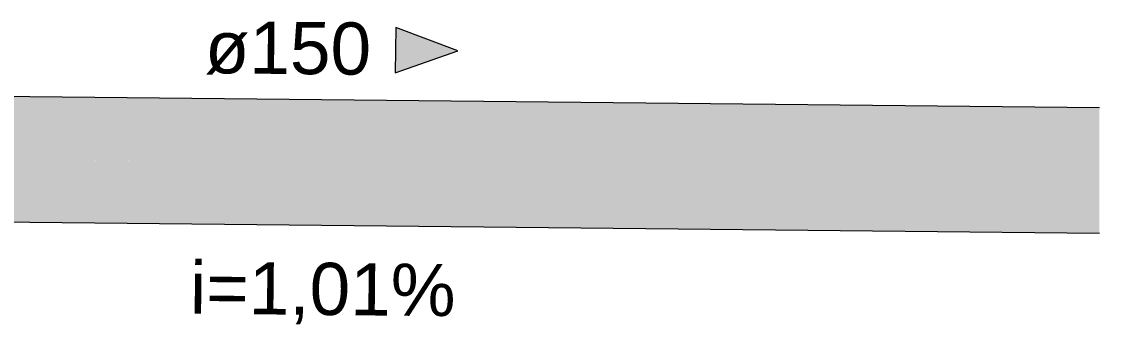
# Model space of a CAD drawing. Header units: metres. Extents: x 1.1 to 88.1, y -3.7 to 23.8.
# Drawn here: x 55.706 to 56.996, y -1.077 to -0.714 of the extents above; entities that cross this region are included whole.
import ezdxf

# ---------------------------------------------------------------- set-up
doc = ezdxf.new("R2010")
doc.units = ezdxf.units.M
doc.layers.add('P-PIPE', color=7, linetype='Continuous', lineweight=5)
doc.layers.add('P-PIPE-IDEN', color=7, linetype='Continuous', lineweight=5)
doc.styles.add('Arial_3', font='arial.ttf', dxfattribs={"height": 0.0625})

# ---------------------------------------------------------------- blocks, each defined once
blk = doc.blocks.new('Anotacao_Tuboseta - Fluxo 1-2612753-BB')
at = {"layer": 'P-PIPE-IDEN'}
blk.add_hatch(color=256, dxfattribs=at).paths.add_polyline_path([(17.4627, -0.0902), (17.4638, -0.0361), (17.5376, -0.0646)])
for p, q in [((17.4638, -0.0361), (17.4627, -0.0902)), ((17.5376, -0.0646), (17.4638, -0.0361)), ((17.4627, -0.0902), (17.5376, -0.0646))]:
    blk.add_line(p, q, dxfattribs=at)

msp = doc.modelspace()

# ---------------------------------------------------------------- hatches: boundary and pattern name
at = {"layer": 'P-PIPE', "true_color": 0x804000}
h = msp.add_hatch(color=36, dxfattribs=at)
h.paths.add_polyline_path([(56.9963, -0.8925), (56.9963, -0.8175), (55.3461, -0.8011), (55.3461, -0.8758), (55.456, -0.8769)])
h.paths.add_polyline_path([(55.1961, -0.8743), (55.1961, -0.7993), (55.1863, -0.7993), (55.1858, -0.8742)])
h = msp.add_hatch(color=36, dxfattribs=at)
h.paths.add_polyline_path([(56.9963, -0.9676), (56.9963, -0.8925), (55.3461, -0.8758), (55.3461, -0.9508), (56.6277, -0.9638)])
h.paths.add_polyline_path([(55.1961, -0.9493), (55.1961, -0.8743), (55.1856, -0.8742), (55.1849, -0.9383), (55.1843, -0.9384), (55.1779, -0.9372), (55.1779, -0.941), (55.1811, -0.9404), (55.1811, -0.9441), (55.1779, -0.9434), (55.1777, -0.9491), (55.1783, -0.9491)])
h.paths.add_polyline_path([(55.1603, -0.949), (55.1604, -0.9381), (55.157, -0.9381), (55.1137, -0.9374), (55.1137, -0.9406), (55.1347, -0.9404), (55.1347, -0.9439), (55.1136, -0.9434), (55.1137, -0.9485), (55.1603, -0.949)])

# ---------------------------------------------------------------- linework, layer by layer
at = {"layer": 'P-PIPE'}
for p, q in [((56.9963, -0.8175), (55.3461, -0.8008)), ((55.3461, -0.9508), (56.9963, -0.9676))]:
    msp.add_line(p, q, dxfattribs=at)

# ---------------------------------------------------------------- block references
at = {"layer": 'P-PIPE-IDEN', "rotation": 0.5652188141185855}
msp.add_blockref('Anotacao_Tuboseta - Fluxo 1-2612753-BB', (38.6906, -0.8579), dxfattribs=at)

# ---------------------------------------------------------------- texts
at = {"layer": 'P-PIPE-IDEN', "char_height": 0.0625, "attachment_point": 1, "rotation": 359.4195, "style": 'Arial_3'}
for s, insert, width in [('ø150', (55.9257, -0.7137), 0.238502), ('i=1,01%', (55.9079, -1.0015), 0.382806)]:
    msp.add_mtext(s, dxfattribs=dict(at, insert=insert, width=width))

doc.saveas('drawing.dxf')
